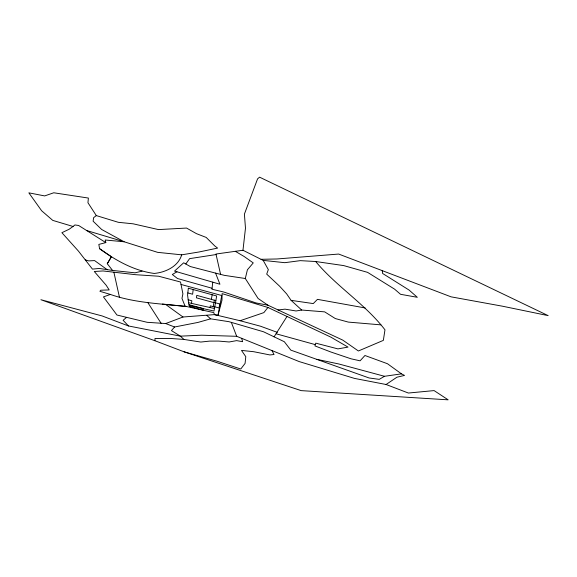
<?xml version="1.0" encoding="UTF-8"?>
<svg xmlns="http://www.w3.org/2000/svg" width="577" height="577" viewBox="0 0 577 577"><rect width="100%" height="100%" fill="white"/><g stroke="black" fill="none" stroke-linecap="round" stroke-linejoin="round"><path stroke-width="0.87" d="M154.924 340.726L40.917 299.73L102.05 315.915L128.498 325.962L180.363 336.146L201.633 335.215L236.671 336.304L299.189 361.584L354.494 378.404L386.078 384.498L408.386 393.038L434.099 390.593L448.163 399.832L301.201 390.629L184.128 351.833L154.924 340.726L154.982 338.475L170.186 338.432L183.933 339.435L200.803 342.046L209.66 341.108L218.676 341.086L229.163 341.981L236.628 340.625L242.643 341.685L241.612 338.31M212.747 282.153L211.968 289.228L223.862 292.049L256.065 302.947L267.916 305.197L342.774 340.12L358.396 350.982L383.352 340.372L384.974 329.82C365.053 303.877 336.528 286.596 315.684 261.518L300.3 260.645L284.793 262.686L263.184 260.386L242.975 250.259L215.964 254.024L220.58 274.385M242.975 250.259L245.477 228.139L244.403 214.117L257.573 178.856L259.578 177.168L548.15 315.626L502.379 306.185L451.091 296.845L338.663 254.053L276.96 258.972L261.042 259.311M191.528 303.379L191.838 300.768L188.189 299.766M193.187 289.531L192.624 294.227L187.821 292.914M210.014 307.519L210.295 305.832L214.709 307.043M211.37 299.369L212.141 294.739M214.334 300.184L213.259 306.387L219.029 307.967L219.787 303.971L213.959 302.377M110.358 294.436L99.922 291.306L100.708 290.224L109.183 289.928L106.182 285.247L94.282 271.486L103.067 270.966L135.718 274.71L158.682 276.232L180.543 282.023L182.909 293.852L181.964 298.388L185.159 306.38C160.045 303.668 134.455 302.853 110.358 294.436L103.442 296.903L116.943 315.02L147.157 322.305L165.714 323.546L182.988 317.004L214.471 314.616L217.969 315.446L221.741 295.525L181.027 284.454M267.916 305.197L258.099 298.482L245.304 278.503L247.41 269.791L253.253 262.91L244.143 256.505L235.315 251.305M217.969 315.446L221.986 300.184L222.102 293.628L267.937 307.469L330.845 337.134L348.032 347.102L337.927 348.89L315.763 343.149L314.948 345.919L330.946 352.035L351.018 358.8L360.091 360.82L364.945 355.497L387.463 363.726L401.469 373.86L404.535 375.403L396.926 377.214L386.078 384.498M181.697 254.832C178.264 266.502 165.57 272.38 154.225 273.448C134.03 270.786 115.811 260.501 99.569 248.665L98.833 244.41L105.815 242.607L105.202 240.003L124.127 241.77L157.6 252.344L181.697 254.832L199.015 251.99L217.594 248.096L214.745 245.925L206.184 237.421L196.454 233.649L186.544 228.059L158.473 229.588L133.143 223.818L118.314 222.304L96.309 215.589L87.949 202.722L88.382 198.062L53.769 192.776L44.674 195.92L28.85 192.841L41.638 210.764L52.767 220.392L73.055 226.472L74.887 224.958L78.638 225.477L105.815 242.607M142.05 271.154L135.025 272.82L112.58 270.44L107.272 263.711L111.383 256.751L99.569 248.665M107.272 263.711L111.383 256.758M286.928 316.557L274.082 336.824M267.937 307.469L263.862 312.611L240.104 320.733L214.471 314.616L213.807 312.626L185.08 306.178M401.469 373.86L384.477 376.291L379.233 379.363L369.078 377.964L290.794 350.116L284.324 341.728L263.538 331.775L228.946 321.685L210.612 318.836L197.969 322.42L174.579 326.993L171.456 330.599L180.363 336.146L183.933 339.435M185.794 263.985L189.581 258.647L216.087 254.551M126.486 317.415L123.125 320.3L128.498 325.962M96.309 215.589L93.625 217.652L93.121 221.2L101.66 229.487L124.127 241.77L86.615 230.512M73.055 226.472L69.125 229.257L61.898 232.69L78.501 251.168L92.443 269.113L99.28 268.449L112.58 270.44M176.951 271.803L172.314 274.501L177.464 278.503L212.069 288.269M380.885 324.858L348.32 322.096L335.309 318.554L324.671 311.868L301.699 310.037L296.044 310.974L285.009 309.149L277.984 309.993M162.404 304.05L186.595 306.517M315.684 261.518L343.741 265.6L367.571 272.358L394.603 289.164L400.553 294.299L417.33 297.306L409.071 290.058L382.609 273.462L382.255 270.642M263.184 260.386L268.334 269.618L266.697 274.111L279.636 286.228L286.69 293.931L291.096 300.357L313.268 303.589L317.451 299.355L365.133 307.938M245.304 278.503L224.374 275.352L215.574 273.109L190.323 266.552L183.688 262.787L174.535 271.103L219.931 284.237L215.574 273.109M316.867 359.348L338.915 363.993L384.477 376.291M188.564 302.716L214.449 308.515M184.128 351.833L217.06 361.224L240.768 369.013L245.081 363.416L245.788 356.673L241.496 350.405L253.765 351.718L269.892 354.942L274.039 354.509L271.969 350.636M240.104 320.733L260.501 326.214L277.155 332.302L276.217 333.816L315.359 344.642M215.856 300.603L196.764 295.366L196.44 297.833L213.916 302.629M85.266 259.874L88.728 260.905L94.585 260.58L107.329 269.755M165.714 323.546L174.579 326.993M165.549 304.375L182.988 317.004M206.855 315.468L210.612 318.836M291.096 300.357L301.699 310.037M147.863 302.651L161.163 323.372M231.341 322.363L236.671 336.304M113.878 272.207L119.432 297.184M188.333 288.204L187.583 295.078L188.903 305.413L214.002 311.046L216.671 295.979L188.333 288.204M189.624 304.836L189.444 306.409L203.082 310.152L203.313 308.594L189.624 304.836"/></g></svg>
